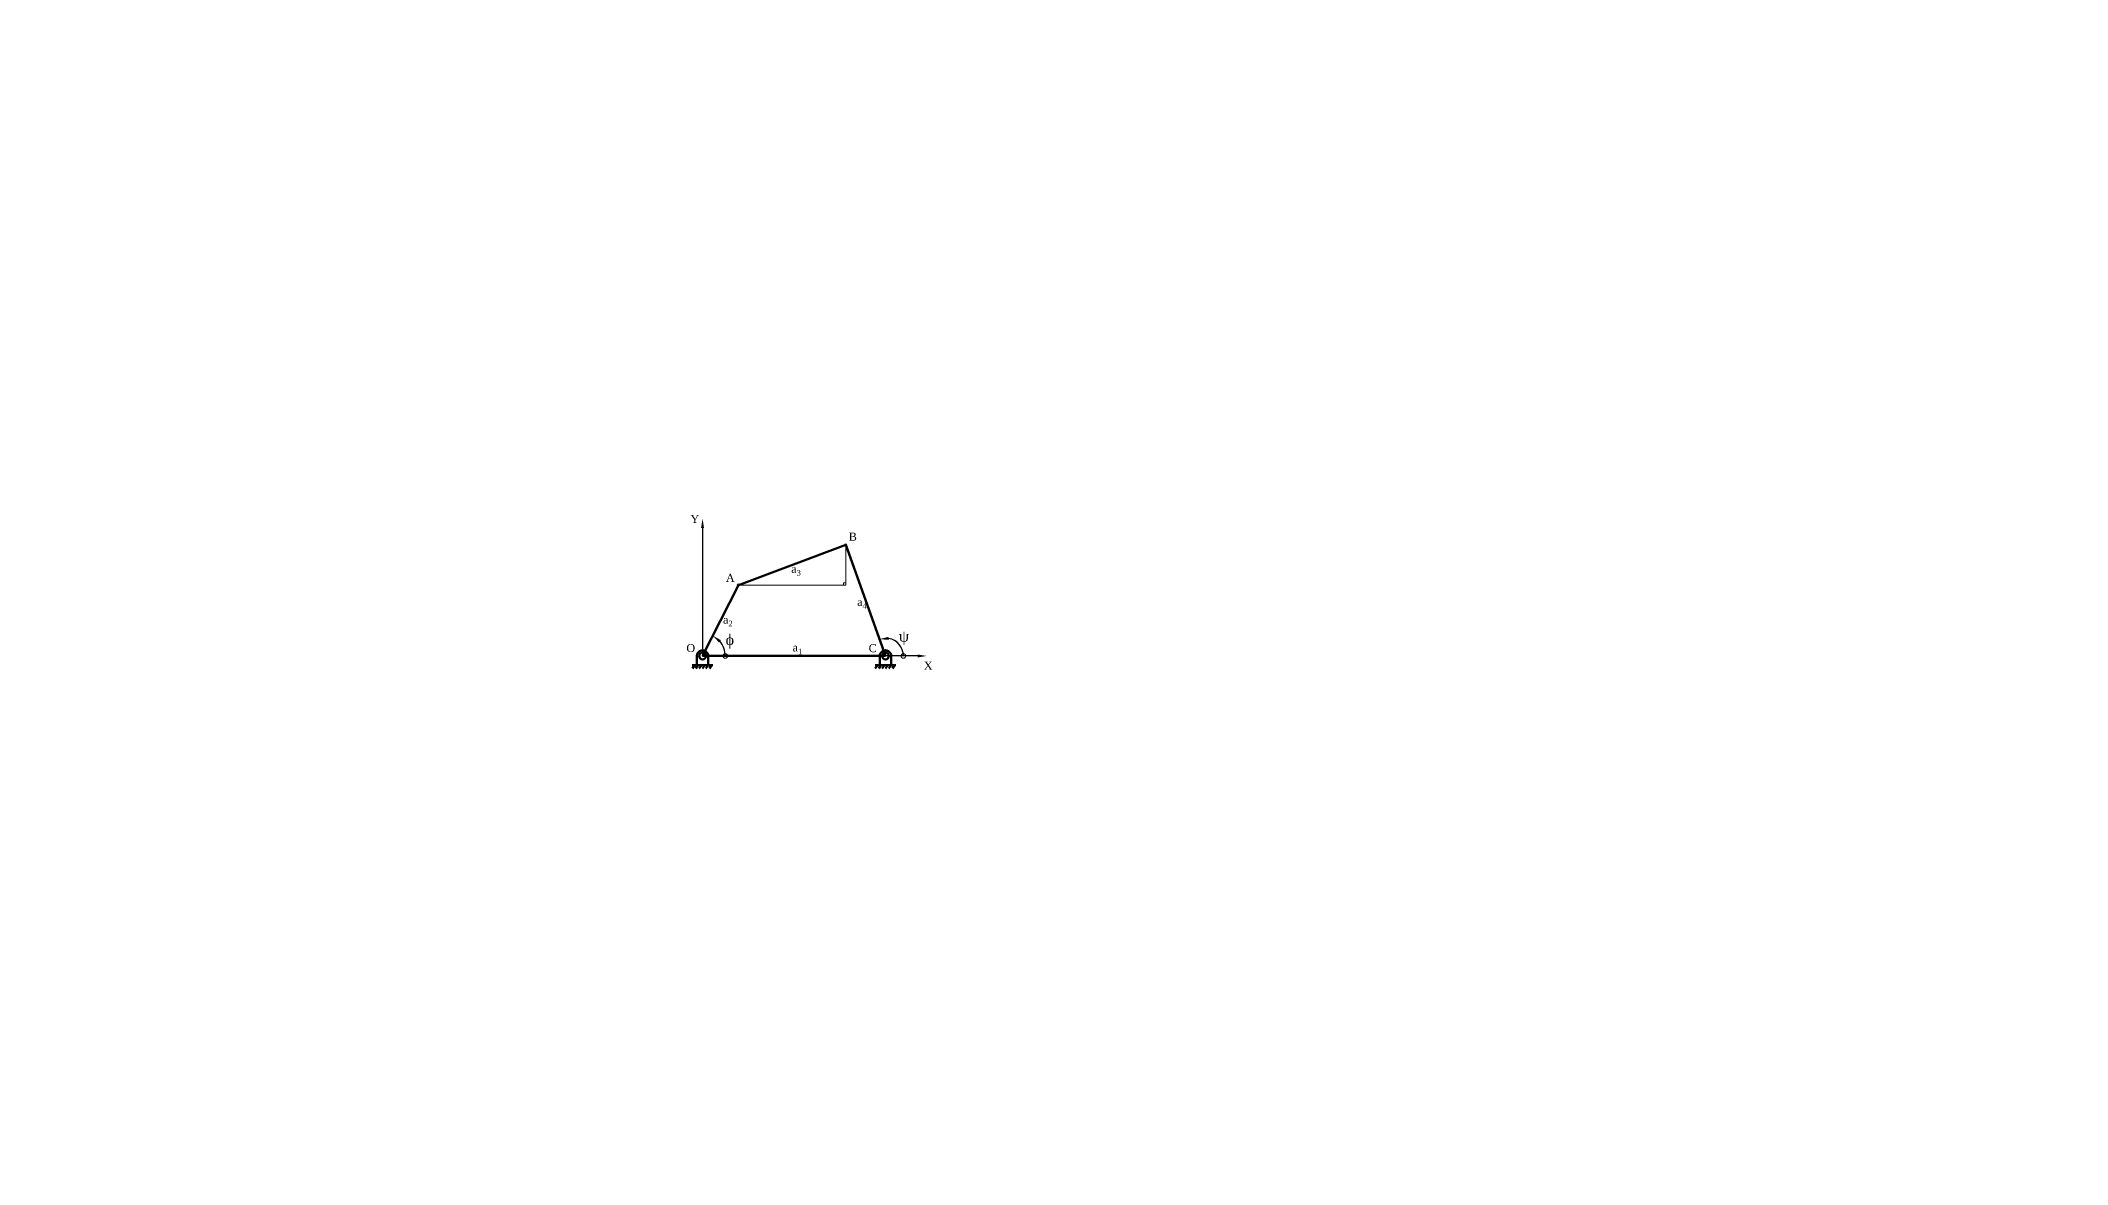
# Model space of a CAD drawing. Header units: millimetres. Extents: x -627 to 1823, y -1195 to 1759.
# Drawn here: x 925 to 1812, y 279 to 771 of the extents above; entities that cross this region are included whole.
import ezdxf
from ezdxf import colors
from ezdxf.entities.mleader import LeaderData, LeaderLine
from ezdxf.math import Vec2, Vec3

# ---------------------------------------------------------------- set-up
doc = ezdxf.new("R2010")
doc.units = ezdxf.units.MM
doc.linetypes.add('KL centerline', pattern=[16, 8, -3, 2, -3])
for name, color, linetype, lineweight in [('Centerline', 7, 'KL centerline', 50), ('coordinate', 7, 'Continuous', 20), ('DIM', 7, 'Continuous', 20), ('PROFILE', 7, 'Continuous', 50)]:
    doc.layers.add(name, color=color, linetype=linetype, lineweight=lineweight)
doc.styles.get("Standard").update_dxf_attribs({"font": 'arial.ttf'})
doc.dimstyles.new('凸輪專題用', dxfattribs={"dimtxt": 2.5, "dimasz": 8, "dimexe": 1.25, "dimexo": 0.625, "dimtad": 1, "dimtxsty": 'Standard', "dimcen": 0, "dimadec": 0, "dimazin": 0, "dimtfac": 1, "dimtmove": 0, "dimatfit": 3, "dimfxl": 1, "dimarcsym": 0})

# ---------------------------------------------------------------- blocks, each defined once
blk = doc.blocks.new('_DotSmall')
at = {"color": 0, "linetype": 'ByBlock', "const_width": 0.5}
blk.add_lwpolyline([(-0.0625, 0, 1), (0.0625, 0, 1)], format="xyb", close=True, dxfattribs=at)
blk = doc.blocks.new('*D31')
at = {"layer": 'Defpoints', "color": 0, "transparency": 16777216}
for p in [(1230.39, 532.76), (1223.97, 505.32), (1214.69, 501.74), (1214.69, 501.74), (1294.69, 501.74)]:
    blk.add_point(p, dxfattribs=at)
at = {"layer": 'DIM', "color": 0, "lineweight": -2, "transparency": 16777216}
blk.add_arc((1214.69, 501.74), 9.95, 0, 39.9503, dxfattribs=at)
at = {"layer": 'DIM', "color": 0, "transparency": 16777216}
blk.add_solid([(1221.9, 507.61), (1222.73, 508.65), (1219.18, 510.62)], dxfattribs=at)
at = {"layer": 'DIM', "color": 0, "lineweight": -2, "transparency": 16777216, "xscale": 4, "yscale": 4, "zscale": 4, "rotation": 270}
blk.add_blockref('_DotSmall', (1224.63, 501.74), dxfattribs=at)
blk = doc.blocks.new('*D32')
at = {"layer": 'Defpoints', "color": 0, "transparency": 16777216}
for p in [(1277.29, 550.32), (1300.96, 506.4), (1214.69, 501.74), (1294.69, 501.74), (1306.35, 501.74)]:
    blk.add_point(p, dxfattribs=at)
at = {"layer": 'DIM', "color": 0, "lineweight": -2, "transparency": 16777216}
blk.add_arc((1294.69, 501.74), 7.82, 0, 80.04812, dxfattribs=at)
at = {"layer": 'DIM', "color": 0, "transparency": 16777216}
blk.add_solid([(1296.09, 508.78), (1295.98, 510.11), (1292.05, 509.1)], dxfattribs=at)
at = {"layer": 'DIM', "color": 0, "lineweight": -2, "transparency": 16777216, "xscale": 4, "yscale": 4, "zscale": 4, "rotation": 270.0000000000001}
blk.add_blockref('_DotSmall', (1302.5, 501.74), dxfattribs=at)
blk = doc.blocks.new('*D49')
at = {"layer": 'Defpoints', "color": 0, "transparency": 16777216}
for p in [(1743.38, 49.45), (1738.68, 36.39), (1723.45, 32.79), (1723.45, 32.79), (1803.45, 32.79)]:
    blk.add_point(p, dxfattribs=at)
at = {"layer": 'DIM', "color": 0, "lineweight": -2, "transparency": 16777216}
blk.add_arc((1723.45, 32.79), 15.65, 0, 25.21362, dxfattribs=at)
at = {"layer": 'DIM', "color": 0, "transparency": 16777216}
blk.add_solid([(1737.05, 39.1), (1738.17, 39.82), (1735.46, 42.83)], dxfattribs=at)
at = {"layer": 'DIM', "color": 0, "lineweight": -2, "transparency": 16777216, "xscale": 4, "yscale": 4, "zscale": 4, "rotation": 270.0000000000001}
blk.add_blockref('_DotSmall', (1739.1, 32.79), dxfattribs=at)
blk = doc.blocks.new('*D51')
at = {"layer": 'Defpoints', "color": 0, "transparency": 16777216}
for p in [(1758.58, 62.16), (1811.56, 67.13), (1755.26, 54.49), (1743.38, 49.45), (1743.38, 49.45)]:
    blk.add_point(p, dxfattribs=at)
at = {"layer": 'DIM', "color": 0, "lineweight": -2, "transparency": 16777216}
blk.add_arc((1743.38, 49.45), 12.91, 14.53459, 22.06962, dxfattribs=at)
at = {"layer": 'DIM', "color": 0, "transparency": 16777216}
blk.add_solid([(1754.77, 53.96), (1755.91, 54.65), (1753.28, 57.73)], dxfattribs=at)
at = {"layer": 'DIM', "color": 0, "lineweight": -2, "transparency": 16777216, "xscale": 4, "yscale": 4, "zscale": 4, "rotation": 284.5345874168744}
blk.add_blockref('_DotSmall', (1755.88, 52.69), dxfattribs=at)
blk = doc.blocks.new('*D52')
at = {"layer": 'Defpoints', "color": 0, "transparency": 16777216}
for p in [(1811.56, 67.13), (1743.38, 49.45), (1743.38, 49.45), (1766.61, 51.42), (1769.51, 49.45)]:
    blk.add_point(p, dxfattribs=at)
at = {"layer": 'DIM', "color": 0, "lineweight": -2, "transparency": 16777216}
blk.add_arc((1743.38, 49.45), 23.31, 360, 4.69119, dxfattribs=at)
at = {"layer": 'DIM', "color": 0, "transparency": 16777216}
blk.add_solid([(1765.96, 51.25), (1767.27, 51.47), (1765.95, 55.3)], dxfattribs=at)
at = {"layer": 'DIM', "color": 0, "lineweight": -2, "transparency": 16777216, "xscale": 4, "yscale": 4, "zscale": 4, "rotation": 269.9999999999999}
blk.add_blockref('_DotSmall', (1766.69, 49.45), dxfattribs=at)
blk = doc.blocks.new('*D205')
at = {"layer": 'Defpoints', "color": 0, "transparency": 16777216}
for p in [(1130.12, -289.58), (1121.26, -296.99), (1121.26, -296.99), (1130.32, -299.06), (1176.64, -342.25)]:
    blk.add_point(p, dxfattribs=at)
at = {"layer": 'DIM', "color": 0, "lineweight": -2, "transparency": 16777216}
blk.add_arc((1121.26, -296.99), 9.29, 320.73732, 359.5981, dxfattribs=at)
at = {"layer": 'DIM', "color": 0, "transparency": 16777216}
blk.add_solid([(1129.55, -297.41), (1131.55, -296.69), (1128.39, -291.03)], dxfattribs=at)
at = {"layer": 'DIM', "color": 0, "lineweight": -2, "transparency": 16777216, "xscale": 6.4, "yscale": 6.4, "zscale": 6.4, "rotation": 230.7373248420033}
blk.add_blockref('_DotSmall', (1128.45, -302.87), dxfattribs=at)
blk = doc.blocks.new('*D213')
at = {"layer": 'Defpoints', "color": 0, "transparency": 16777216}
for p in [(1106.73, -704.37), (1094.27, -715.44), (1094.27, -715.44), (1117.41, -709.73), (1121.66, -715.44)]:
    blk.add_point(p, dxfattribs=at)
at = {"layer": 'DIM', "color": 0, "lineweight": -2, "transparency": 16777216}
blk.add_line((1107.2, -703.96), (1113.02, -698.79), dxfattribs=at)
blk.add_arc((1094.27, -715.44), 23.83, 0, 26.18211, dxfattribs=at)
at = {"layer": 'DIM', "color": 0, "transparency": 16777216}
blk.add_solid([(1114.77, -705.52), (1116.54, -704.33), (1112.09, -699.62)], dxfattribs=at)
at = {"layer": 'DIM', "color": 0, "lineweight": -2, "transparency": 16777216, "xscale": 6.4, "yscale": 6.4, "zscale": 6.4, "rotation": 270.0000000000002}
blk.add_blockref('_DotSmall', (1118.1, -715.44), dxfattribs=at)
blk = doc.blocks.new('*D214')
at = {"layer": 'Defpoints', "color": 0, "transparency": 16777216}
for p in [(1267.03, -678.4), (1094.27, -715.44), (1094.27, -715.44), (1107.99, -714.48), (1121.66, -715.44)]:
    blk.add_point(p, dxfattribs=at)
at = {"layer": 'DIM', "color": 0, "lineweight": -2, "transparency": 16777216}
for start, end in [(39.01154, 65.91965), (333.09189, 0), (0, 12.10343)]:
    blk.add_arc((1094.27, -715.44), 13.75, start, end, dxfattribs=at)
at = {"layer": 'DIM', "color": 0, "transparency": 16777216}
blk.add_solid([(1105.92, -706.33), (1103.99, -707.25), (1107.72, -712.56)], dxfattribs=at)
at = {"layer": 'DIM', "color": 0, "lineweight": -2, "transparency": 16777216, "xscale": 6.4, "yscale": 6.4, "zscale": 6.4, "rotation": 90.00000000000004}
blk.add_blockref('_DotSmall', (1108.02, -715.44), dxfattribs=at)
blk = doc.blocks.new('*D218')
at = {"layer": 'Defpoints', "color": 0, "transparency": 16777216}
for p in [(1212.31, -677.75), (1113.4, -698.45), (1113.4, -698.45), (1158.13, -695.37), (1161.06, -698.45)]:
    blk.add_point(p, dxfattribs=at)
at = {"layer": 'DIM', "color": 0, "lineweight": -2, "transparency": 16777216}
blk.add_arc((1113.4, -698.45), 44.83, 0, 3.63372, dxfattribs=at)
at = {"layer": 'DIM', "color": 0, "transparency": 16777216}
blk.add_solid([(1157.09, -695.75), (1159.2, -695.47), (1157.28, -689.27)], dxfattribs=at)
at = {"layer": 'DIM', "color": 0, "lineweight": -2, "transparency": 16777216, "xscale": 6.4, "yscale": 6.4, "zscale": 6.4, "rotation": 270}
blk.add_blockref('_DotSmall', (1158.23, -698.45), dxfattribs=at)

msp = doc.modelspace()

# ---------------------------------------------------------------- hatches: boundary and pattern name
at = {"layer": 'DIM'}
h = msp.add_hatch(color=256, dxfattribs=at)
h.dxf.hatch_style = 1
h.paths.add_polyline_path([(1229.891, 532.76, 0.2827066), (1230.165, 532.314), (1230.391, 532.76), (1230.859, 532.935, 0.8351974)])
h.paths.add_polyline_path([(1230.891, 532.76), (1230.391, 532.76), (1230.165, 532.314, 0.5592031)])
h.paths.add_polyline_path([(1230.859, 532.935), (1230.391, 532.76), (1230.891, 532.76, 0.089801)])
h.paths.add_polyline_path([(1276.789, 550.319, 0.089801), (1276.821, 550.143), (1277.289, 550.319), (1277.458, 549.848, 0.3167195), (1277.789, 550.319, 1)])
h.paths.add_polyline_path([(1277.289, 550.319), (1276.821, 550.143, 0.3127782), (1277.289, 549.819)])
h.paths.add_polyline_path([(1277.289, 550.319), (1277.289, 549.819, 0.0861872), (1277.458, 549.848)])

# ---------------------------------------------------------------- linework, layer by layer
for p, q in [((1277.289, 532.76), (1277.289, 550.319)), ((1230.391, 532.76), (1277.289, 532.76)), ((1214.685, 501.744), (1306.354, 501.744))]:
    msp.add_line(p, q, dxfattribs=at)
msp.add_lwpolyline([(1277.289, 532.76), (1276.289, 532.76), (1276.289, 533.76), (1277.289, 533.76)], close=True, dxfattribs=at)
for centre in [(1277.289, 550.319), (1230.391, 532.76)]:
    msp.add_circle(centre, 0.5, dxfattribs=at)
at = {"layer": 'PROFILE'}
for p, q in [((1230.391, 532.76), (1277.289, 550.319)), ((1277.289, 550.319), (1294.685, 501.744)), ((1214.685, 501.744), (1230.391, 532.76)), ((1210.208, 497.764), (1219.162, 497.764)), ((1211.2, 497.764), (1210.221, 496.29)), ((1212.693, 497.764), (1211.714, 496.29)), ((1212.198, 501.744), (1212.198, 497.764)), ((1214.185, 497.764), (1213.206, 496.29)), ((1214.685, 501.744), (1294.685, 501.744)), ((1215.677, 497.764), (1214.698, 496.29)), ((1217.17, 497.764), (1216.191, 496.29)), ((1217.173, 497.764), (1217.173, 501.744)), ((1218.662, 497.764), (1217.683, 496.29)), ((1290.208, 497.764), (1299.162, 497.764)), ((1291.2, 497.764), (1290.221, 496.29)), ((1292.693, 497.764), (1291.714, 496.29)), ((1292.198, 501.744), (1292.198, 497.764)), ((1294.185, 497.764), (1293.206, 496.29)), ((1295.677, 497.764), (1294.698, 496.29)), ((1297.17, 497.764), (1296.191, 496.29)), ((1297.173, 497.764), (1297.173, 501.744)), ((1298.662, 497.764), (1297.683, 496.29))]:
    msp.add_line(p, q, dxfattribs=at)
for centre in [(1214.685, 501.744), (1294.685, 501.744)]:
    msp.add_circle(centre, 1.492, dxfattribs=at)
for centre in [(1214.685, 501.744), (1294.685, 501.744)]:
    msp.add_arc(centre, 2.487, 358.13818, 181.86182, dxfattribs=at)

# ---------------------------------------------------------------- texts
at = {"layer": 'Centerline', "char_height": 3.5, "width": 9.27882, "attachment_point": 1}
for s, insert in [('{\\fTimes New Roman|b0|i0|c0|p18;\\H1.33333x;ϕ}', (1224.768, 511.176)), ('{\\fTimes New Roman|b0|i0|c0|p18;\\H1.33333x;ψ}', (1300.547, 512.685))]:
    msp.add_mtext(s, dxfattribs=dict(at, insert=insert))
at = {"layer": 'DIM', "char_height": 3.5, "attachment_point": 1}
for s, insert, width in [('{\\fTimes New Roman|b0|i0|c0|p18;Y}', (1209.4, 563.428), 5.77572), ('\\A1;{\\fTimes New Roman|b0|i0|c0|p18;X}', (1311.44, 499.259), 51.01778)]:
    msp.add_mtext(s, dxfattribs=dict(at, insert=insert, width=width))
for s, width, insert in [('{\\fTimes New Roman|b0|i0|c0|p18;B}', 3.92574, (1278.627, 555.681)), ('{\\fTimes New Roman|b0|i0|c0|p18;A}', 3.92574, (1224.908, 537.663)), ('\\A1;{\\fTimes New Roman|b0|i0|c0|p18;a\\H0.7x;\\S^ 3;}', 2.33874, (1253.482, 541.558)), ('\\A1;{\\fTimes New Roman|b0|i0|c0|p18;a\\H0.7x;\\S^ 4;}', 2.33874, (1282.299, 527.118)), ('\\A1;{\\fTimes New Roman|b0|i0|c0|p18;a\\H0.7x;\\S^ 2;}', 2.33874, (1223.634, 519.415)), ('{\\fTimes New Roman|b0|i0|c0|p18;O}', 3.92574, (1207.619, 506.959)), ('\\A1;{\\fTimes New Roman|b0|i0|c0|p18;a\\H0.7x;\\S^ 1;}', 2.33874, (1254.067, 507.21)), ('{\\fTimes New Roman|b0|i0|c0|p18;C}', 3.92574, (1287.32, 506.908))]:
    msp.add_mtext_dynamic_manual_height_columns(s, width=width, gutter_width=12.5, heights=[0], dxfattribs=dict(at, insert=insert))

# ---------------------------------------------------------------- dimensions: what is measured, and where the dimension line sits
at = {"layer": 'DIM'}
for base, line1, line2, override, picture, middle in [((1766.609, 51.421), ((1743.38, 49.453), (1811.559, 67.129)), ((1743.38, 49.453), (1769.507, 49.453)), {"dimasz": 4, "dimblk1": 'DotSmall', "dimsah": 1}, '*D52', (172.465, 1758.922)), ((1738.682, 36.391), ((1723.45, 32.791), (1803.45, 32.791)), ((1723.45, 32.791), (1743.38, 49.453)), {"dimasz": 4, "dimblk1": 'DotSmall', "dimsah": 1}, '*D49', (558.981, 1646.779)), ((1755.263, 54.494), ((1743.38, 49.453), (1758.578, 62.158)), ((1743.38, 49.453), (1811.559, 67.129)), {"dimasz": 4, "dimblk1": 'DotSmall', "dimsah": 1}, '*D51', (754.289, 1585.865)), ((1223.971, 505.317), ((1214.685, 501.744), (1230.391, 532.76)), ((1214.685, 501.744), (1294.685, 501.744)), {"dimasz": 4, "dimblk1": 'DotSmall', "dimsah": 1}, '*D31', (210.31, 1307.371)), ((1300.962, 506.4), ((1277.289, 550.319), (1294.685, 501.744)), ((1214.685, 501.744), (1306.354, 501.744)), {"dimasz": 4, "dimblk1": 'DotSmall', "dimsah": 1}, '*D32', (772.225, 1163.018)), ((1130.317, -299.056), ((1121.261, -296.986), (1130.123, -289.576)), ((1176.638, -342.251), (1121.261, -296.986)), {"dimasz": 6.4, "dimblk1": 'DotSmall', "dimsah": 1}, '*D205', (305.303, 1128.645)), ((1158.128, -695.37), ((1113.4, -698.45), (1212.307, -677.752)), ((1113.4, -698.45), (1161.059, -698.45)), {"dimasz": 6.4, "dimblk1": 'DotSmall', "dimsah": 1}, '*D218', (810.918, 1080.376)), ((1107.99, -714.476), ((1267.033, -678.395), (1094.27, -715.443)), ((1094.27, -715.443), (1121.659, -715.443)), {"dimasz": 6.4, "dimblk1": 'DotSmall', "dimsah": 1}, '*D214', (827.305, 1026.491)), ((1117.408, -709.73), ((1094.27, -715.443), (1106.734, -704.372)), ((1094.27, -715.443), (1121.659, -715.443)), {"dimasz": 6.4, "dimblk1": 'DotSmall', "dimsah": 1}, '*D213', (1060.375, 792.415))]:
    dim = msp.add_angular_dim_2l(base=base, line1=line1, line2=line2, text=' ', dimstyle='凸輪專題用', override=override, dxfattribs=at)
    dim.commit()
    dim.dimension.update_dxf_attribs({"geometry": picture, "text_midpoint": middle})

# ---------------------------------------------------------------- leaders
at = {"layer": 'coordinate'}
ml = msp.add_multileader_mtext('Standard', dxfattribs=at)
ml.set_content('', color=256)
ml.set_leader_properties()
ml.build(insert=Vec2(0, 0))
ctx = ml.context
ctx.base_point, ctx.plane_origin = Vec3(1222.685, 501.744), Vec3(1214.685, 591.744)
notes = []
notes.append((ctx, [(0, (1, 1, 0), (1214.685, 501.744), (1, 0), 8, [(0, [(1214.685, 561.744)], 0, [])])]))
ctx.mtext.insert, ctx.mtext.flow_direction = Vec3(1224.685, 503.744), 5
ml = msp.add_multileader_mtext('Standard', dxfattribs=at)
ml.set_content('', color=256)
ml.set_leader_properties()
ml.build(insert=Vec2(0, 0))
ctx = ml.context
ctx.base_point, ctx.plane_origin = Vec3(1210.685, 501.744), Vec3(1312.685, 501.744)
ctx.text_align_type = 2
notes.append((ctx, [(0, (1, 1, 0), (1222.685, 501.744), (-1, 0), 8, [(0, [(1312.685, 501.744)], 0, [])])]))
ctx.mtext.insert, ctx.mtext.alignment, ctx.mtext.flow_direction = Vec3(1212.685, 503.744), 3, 5
for ctx, leaders in notes:
    for number, flags, end, landing, length, lines in leaders:
        leader = LeaderData()
        leader.index, (leader.has_last_leader_line, leader.has_dogleg_vector, leader.attachment_direction) = number, flags
        leader.last_leader_point, leader.dogleg_vector, leader.dogleg_length = Vec3(end), Vec3(landing), length
        for number, points, colour, breaks in lines:
            line = LeaderLine()
            line.index, line.vertices, line.color, line.breaks = number, Vec3.list(points), colors.encode_raw_color(colour), breaks
            leader.lines.append(line)
        ctx.leaders.append(leader)

doc.saveas('drawing.dxf')
